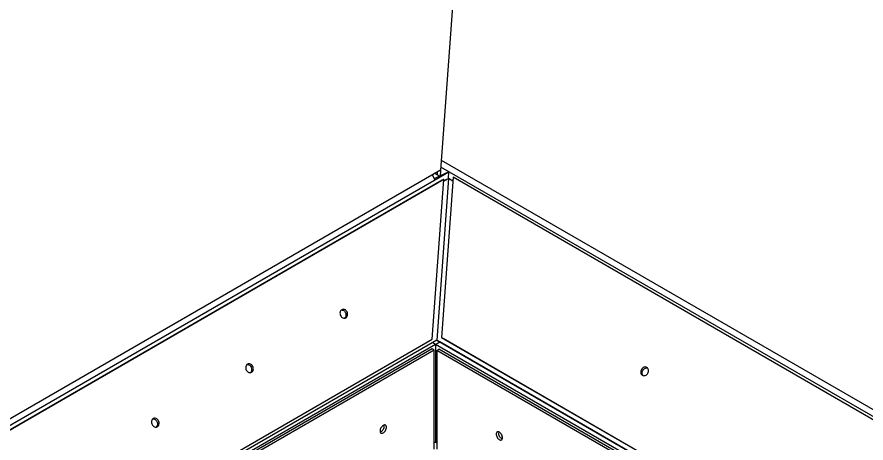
# Model space of a CAD drawing. Header units: millimetres. Extents: x 1293 to 41893, y 1011 to 26911.
# Drawn here: x 2903 to 4086, y 24920 to 25514 of the extents above; entities that cross this region are included whole.
import ezdxf

# ---------------------------------------------------------------- set-up
doc = ezdxf.new("R2010")
doc.units = ezdxf.units.MM
doc.header["$LTSCALE"] = 50

msp = doc.modelspace()

# ---------------------------------------------------------------- linework, layer by layer
at = {"color": 7, "linetype": 'Continuous', "lineweight": 25}
for p, q in [((3573.5610027, 26408.6733749), (3493.1108183, 25300.4470205)), ((3494.1165128, 25314.3007749), (4849.9216421, 24531.6111337)), ((3494.1165681, 25314.3015374), (4849.9223302, 24531.611531)), ((2866.6239402, 24929.8960369), (3504.8432149, 25298.3321818)), ((3493.1108183, 25300.4470205), (2874.3205899, 24943.2270253)), ((3488.4601357, 25297.7622386), (3488.2028341, 25294.2178282)), ((3493.0638652, 25300.419915), (3492.4361674, 25291.7731824)), ((3504.8432149, 25298.3321818), (3492.4849506, 25292.4451858)), ((4841.4542873, 24526.7230339), (3493.4353679, 25304.9177917)), ((3504.1599763, 25288.9203567), (3504.8432149, 25298.3321818)), ((3495.4969019, 25286.7174197), (2869.5605951, 24925.3720812)), ((3497.7899937, 25287.6155631), (2871.8536869, 24926.2702247)), ((3481.6367825, 25065.1000475), (3497.7899937, 25287.6155631)), ((3485.2307436, 25287.0101431), (3481.7188431, 25293.8705732)), ((3491.8204357, 25292.1286368), (3484.4161141, 25288.6015061)), ((3492.4361674, 25291.7731824), (3485.2609147, 25295.9153676)), ((3488.2028341, 25294.2178282), (3485.2616028, 25295.9157649)), ((3504.1918094, 25288.932825), (3487.844332, 25063.7412297)), ((3492.4361674, 25291.7731824), (3488.2028341, 25294.2178282)), ((3510.6726329, 25290.5803789), (3494.4860558, 25067.6052364)), ((3497.7899937, 25287.6155631), (3495.4969019, 25286.7174197)), ((3497.6097828, 25285.1331018), (3504.1918094, 25288.932825)), ((3497.6742818, 25286.0215969), (3499.6056259, 25287.1365381)), ((3499.6056259, 25287.1365381), (3504.1918094, 25288.932825)), ((3510.2971711, 25285.4082747), (3504.1918094, 25288.932825)), ((4837.6550107, 24524.5297581), (3510.6726329, 25290.5803789)), ((3487.844332, 25063.7412297), (3054.1847545, 24813.3948845)), ((3056.4857348, 24819.6655719), (3481.6367825, 25065.1000475)), ((3486.0908279, 25057.8404563), (3492.0776653, 25061.296584)), ((3487.844332, 25063.7412297), (4629.7711065, 24404.5209347)), ((3492.0776653, 25061.296584), (3487.844332, 25063.7412297)), ((4629.7704184, 24404.5205375), (3492.0776653, 25061.296584)), ((3494.4860558, 25067.6052364), (4636.438659, 24408.3700308)), ((3494.4860558, 25067.6052364), (3496.6027225, 25066.3829135)), ((3496.6027225, 25066.3829135), (4636.4383149, 24408.3698322)), ((3058.0336449, 24811.1729673), (3486.0908279, 25058.2851191)), ((3481.3767827, 25051.7532349), (3061.3340129, 24809.2677054)), ((3484.3702014, 25050.0251711), (3064.3274316, 24807.5396416)), ((3484.3702014, 25050.0251711), (3481.3767827, 25051.7532349)), ((3482.2419375, 25060.5070362), (3486.0908279, 25058.2851191)), ((3484.3702014, 24911.8572914), (3484.3702014, 25050.0251711)), ((3486.0908279, 25058.2851191), (3486.0908279, 24921.750321)), ((4623.783581, 24401.0644098), (3486.0908279, 25057.8404563)), ((3487.8114544, 25049.5805083), (3490.8048731, 25051.3085721)), ((4617.4897943, 24397.4310841), (3487.8114544, 25049.5805083)), ((3487.8114544, 25049.5805083), (3487.8114544, 24911.8572914)), ((4620.483213, 24399.1591479), (3490.8048731, 25051.3085721)), ((3486.0908279, 24921.750321), (3484.3702014, 24920.7570244)), ((3486.0908279, 24921.750321), (3487.8114544, 24920.7570244))]:
    msp.add_line(p, q, dxfattribs=at)
at = {"color": 7, "linetype": 'Continuous', "lineweight": 25, "flags": 128}
for points in [[(3355.4412701, 25106.1484622), (3354.6207471, 25105.5344342), (3353.9426713, 25104.7273327), (3353.4331008, 25103.7581741), (3353.1116181, 25102.6642026), (3352.9905777, 25101.4874589), (3353.074631, 25100.2731647), (3353.3605478, 25099.0679845), (3353.8373407, 25097.9182328), (3354.4866867, 25096.8680939), (3355.2836318, 25095.957924), (3356.1975498, 25095.2227005), (3357.1933194, 25094.6906775), (3358.2326738, 25094.3823005), (3359.2756711, 25094.3094202), (3360.2822294, 25094.4748373), (3361.2136675, 25094.8721949), (3362.0341905, 25095.4862229), (3362.7122663, 25096.2933244), (3363.2218368, 25097.262483), (3363.5433194, 25098.3564545), (3363.6643599, 25099.5331982), (3363.5803066, 25100.7474924), (3363.2943897, 25101.9526726), (3362.8175968, 25103.1024243), (3362.1682509, 25104.1525632), (3361.3713058, 25105.0627331), (3360.4573878, 25105.7979566), (3359.4616181, 25106.3299796), (3358.4222638, 25106.6383566), (3357.3792665, 25106.7112369), (3356.3727081, 25106.5458198), (3355.4412701, 25106.1484622)], [(3354.9318783, 25105.8034184), (3355.0861747, 25105.8130935), (3356.129172, 25105.7402131), (3357.1685264, 25105.4318361), (3358.164296, 25104.8998132), (3359.078214, 25104.1645896), (3359.8751591, 25103.2544198), (3360.5245051, 25102.2042809), (3361.001298, 25101.0545292), (3361.2872149, 25099.849349), (3361.3712681, 25098.6350547), (3361.2502277, 25097.4583111), (3360.928745, 25096.3643396), (3360.4191745, 25095.3951809), (3359.7410987, 25094.5880794), (3359.4299811, 25094.3191002)], [(3224.0553508, 25030.3009854), (3223.2348278, 25029.6869575), (3222.556752, 25028.879856), (3222.0471815, 25027.9106973), (3221.7256988, 25026.8167258), (3221.6046584, 25025.6399821), (3221.6887117, 25024.4256879), (3221.9746285, 25023.2205077), (3222.4514214, 25022.070756), (3223.1007674, 25021.0206171), (3223.8977125, 25020.1104472), (3224.8116305, 25019.3752237), (3225.8074001, 25018.8432008), (3226.8467545, 25018.5348238), (3227.8897518, 25018.4619434), (3228.8963101, 25018.6273605), (3229.8277482, 25019.0247181), (3230.6482712, 25019.6387461), (3231.326347, 25020.4458476), (3231.8359175, 25021.4150062), (3232.1574001, 25022.5089777), (3232.2784406, 25023.6857214), (3232.1943873, 25024.9000157), (3231.9084704, 25026.1051958), (3231.4316775, 25027.2549475), (3230.7823316, 25028.3050865), (3229.9853865, 25029.2152563), (3229.0714684, 25029.9504799), (3228.0756988, 25030.4825028), (3227.0363445, 25030.7908798), (3225.9933472, 25030.8637602), (3224.9867888, 25030.6983431), (3224.0553508, 25030.3009854)], [(3223.5459509, 25029.955941), (3223.7002554, 25029.9656167), (3224.7432527, 25029.8927364), (3225.7826071, 25029.5843594), (3226.7783767, 25029.0523364), (3227.6922947, 25028.3171129), (3228.4892398, 25027.406943), (3229.1385858, 25026.3568041), (3229.6153787, 25025.2070524), (3229.9012956, 25024.0018722), (3229.9853488, 25022.787578), (3229.8643084, 25021.6108343), (3229.5428257, 25020.5168628), (3229.0332552, 25019.5477042), (3228.3551794, 25018.7406027), (3228.0440563, 25018.4716191)], [(3774.3903149, 25014.8475246), (3775.3273021, 25014.4474986), (3776.350295, 25014.2741789), (3777.4199803, 25014.334226), (3778.4952508, 25014.6253325), (3779.5347844, 25015.1363112), (3780.4986324, 25015.8475255), (3781.3497546, 25016.7316439), (3782.0554429, 25017.7546902), (3782.5885781, 25018.8773492), (3782.9286722, 25020.0564779), (3783.0626554, 25021.246763), (3782.9853789, 25022.4024624), (3782.6998124, 25023.4791634), (3782.21693, 25024.4354888), (3781.5552887, 25025.2346877), (3780.7403149, 25025.8460472), (3779.8033276, 25026.2460733), (3778.7803348, 25026.419393), (3777.7106494, 25026.3593458), (3776.6353789, 25026.0682394), (3775.5958453, 25025.5572607), (3774.6319973, 25024.8460463), (3773.7808751, 25023.961928), (3773.0751868, 25022.9388817), (3772.5420516, 25021.8162226), (3772.2019575, 25020.637094), (3772.0679743, 25019.4468089), (3772.1452508, 25018.2911095), (3772.4308173, 25017.2144085), (3772.9136997, 25016.2580831), (3773.5753411, 25015.4588842), (3774.3903149, 25014.8475246)], [(3775.5376168, 25014.3916176), (3775.0303664, 25015.0357602), (3774.547484, 25015.9920856), (3774.2619175, 25017.0687866), (3774.184641, 25018.224486), (3774.3186242, 25019.4147711), (3774.6587182, 25020.5938998), (3775.1918535, 25021.7165588), (3775.8975418, 25022.7396051), (3776.748664, 25023.6237235), (3777.712512, 25024.3349378), (3778.7520456, 25024.8459165), (3779.8273161, 25025.137023), (3780.8970014, 25025.1970701), (3781.7096814, 25025.0796305)], [(3092.6694315, 24954.4535087), (3091.8489085, 24953.8394807), (3091.1708327, 24953.0323792), (3090.6612622, 24952.0632206), (3090.3397795, 24950.9692491), (3090.2187391, 24949.7925054), (3090.3027923, 24948.5782111), (3090.5887092, 24947.373031), (3091.0655021, 24946.2232793), (3091.7148481, 24945.1731404), (3092.5117932, 24944.2629705), (3093.4257112, 24943.527747), (3094.4214808, 24942.995724), (3095.4608352, 24942.687347), (3096.5038325, 24942.6144667), (3097.5103908, 24942.7798838), (3098.4418289, 24943.1772414), (3099.2623519, 24943.7912693), (3099.9404277, 24944.5983709), (3100.4499982, 24945.5675295), (3100.7714808, 24946.661501), (3100.8925213, 24947.8382447), (3100.808468, 24949.0525389), (3100.5225511, 24950.2577191), (3100.0457582, 24951.4074708), (3099.3964123, 24952.4576097), (3098.5994672, 24953.3677796), (3097.6855491, 24954.1030031), (3096.6897795, 24954.635026), (3095.6504252, 24954.9434031), (3094.6074279, 24955.0162834), (3093.6008695, 24954.8508663), (3092.6694315, 24954.4535087)], [(3092.1600316, 24954.1084643), (3092.3143361, 24954.11814), (3093.3573334, 24954.0452596), (3094.3966878, 24953.7368826), (3095.3924574, 24953.2048597), (3096.3063754, 24952.4696361), (3097.1033205, 24951.5594663), (3097.7526665, 24950.5093273), (3098.2294594, 24949.3595756), (3098.5153762, 24948.1543955), (3098.5994295, 24946.9401012), (3098.4783891, 24945.7633575), (3098.1569064, 24944.669386), (3097.6473359, 24943.7002274), (3096.9692601, 24942.8931259), (3096.658137, 24942.6241423)], [(3417.7941608, 24942.5077011), (3417.7078843, 24943.4694447), (3417.4523702, 24944.2946162), (3417.0374378, 24944.9515048), (3416.4790328, 24945.4148666), (3415.7986143, 24945.6668949), (3415.0223304, 24945.6979044), (3414.1800133, 24945.5067033), (3413.3040328, 24945.1006395), (3412.4280522, 24944.4953177), (3411.5857351, 24943.7140002), (3410.8094513, 24942.7867124), (3410.1290328, 24941.7490897), (3409.5706277, 24940.6410071), (3409.1556953, 24939.5050478), (3408.9001813, 24938.384866), (3408.8139047, 24937.3235096), (3408.9001813, 24936.361766), (3409.1556953, 24935.5365945), (3409.5706277, 24934.8797059), (3410.1290328, 24934.416344), (3410.8094513, 24934.1643158), (3411.5857351, 24934.1333063), (3412.4280522, 24934.3245074), (3413.3040328, 24934.7305712), (3414.1800133, 24935.335893), (3415.0223304, 24936.1172105), (3415.7986143, 24937.0444982), (3416.4790328, 24938.082121), (3417.0374378, 24939.1902036), (3417.4523702, 24940.3261629), (3417.7078843, 24941.4463447), (3417.7941608, 24942.5077011)], [(3409.0073992, 24935.9295007), (3409.4346335, 24936.0525712), (3410.3106141, 24936.458635), (3411.1865946, 24937.0639568), (3412.0289117, 24937.8452744), (3412.8051955, 24938.7725621), (3413.4856141, 24939.8101849), (3414.0440191, 24940.9182674), (3414.4589515, 24942.0542267), (3414.7144656, 24943.1744086), (3414.8007421, 24944.2357649)], [(3414.8007421, 24944.2357649), (3414.7144656, 24945.1975085), (3414.6072477, 24945.6297738)], [(3579.5831145, 24927.7402481), (3579.496838, 24928.8016045), (3579.2413239, 24929.9217863), (3578.8263915, 24931.0577456), (3578.2679865, 24932.1658282), (3577.5875679, 24933.203451), (3576.8112841, 24934.1307387), (3575.968967, 24934.9120562), (3575.0929865, 24935.517378), (3574.2170059, 24935.9234418), (3573.3746888, 24936.1146429), (3572.598405, 24936.0836334), (3571.9179865, 24935.8316052), (3571.3595814, 24935.3682434), (3570.944649, 24934.7113547), (3570.6891349, 24933.8861832), (3570.6028584, 24932.9244396), (3570.6891349, 24931.8630832), (3570.944649, 24930.7429014), (3571.3595814, 24929.6069421), (3571.9179865, 24928.4988595), (3572.598405, 24927.4612368), (3573.3746888, 24926.533949), (3574.2170059, 24925.7526315), (3575.0929865, 24925.1473097), (3575.968967, 24924.7412459), (3576.8112841, 24924.5500448), (3577.5875679, 24924.5810543), (3578.2679865, 24924.8330826), (3578.8263915, 24925.2964444), (3579.2413239, 24925.953333), (3579.496838, 24926.7785045), (3579.5831145, 24927.7402481)], [(3573.7897716, 24936.0465124), (3573.6825537, 24935.614247), (3573.5962771, 24934.6525035), (3573.6825537, 24933.5911471), (3573.9380677, 24932.4709653), (3574.3530001, 24931.3350059), (3574.9114052, 24930.2269234), (3575.5918237, 24929.1893006), (3576.3681075, 24928.2620129), (3577.2104246, 24927.4806953), (3578.0864052, 24926.8753735), (3578.9623857, 24926.4693097), (3579.3896201, 24926.3462392)]]:
    msp.add_lwpolyline(points, dxfattribs=at)

doc.saveas('drawing.dxf')
